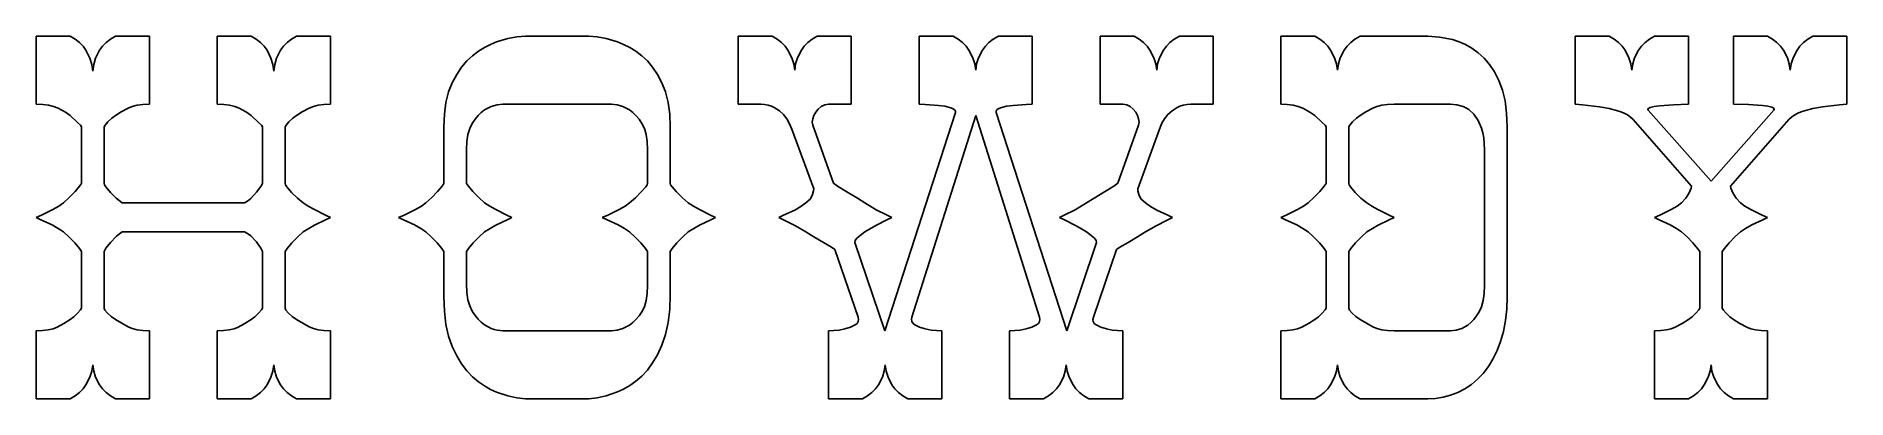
# Model space of a CAD drawing. Extents: x -218 to 428, y 84 to 213.
import ezdxf

# ---------------------------------------------------------------- set-up
doc = ezdxf.new("R2010")
doc.units = 0

msp = doc.modelspace()

# ---------------------------------------------------------------- linework, layer by layer
at = {"layer": 'Layer 1'}
for p, q in [((-205.431144, 212.997801), (-217.526628, 212.997801)), ((-217.526628, 212.997801), (-217.526628, 188.811832)), ((-203.628117, 211.960235), (-205.431144, 212.997801)), ((-189.310282, 212.997801), (-191.113377, 211.960235)), ((-177.214798, 212.997801), (-189.310282, 212.997801)), ((-177.214798, 188.811832), (-177.214798, 212.997801)), ((-140.933183, 212.997801), (-153.028667, 212.997801)), ((-153.028667, 212.997801), (-153.028667, 188.811832)), ((-139.130155, 211.960235), (-140.933183, 212.997801)), ((-124.807483, 212.997801), (-126.612717, 211.960235)), ((-112.716836, 212.997801), (-124.807483, 212.997801)), ((-112.716836, 188.811832), (-112.716836, 212.997801)), ((-43.253747, 212.997801), (-46.238274, 212.756736)), ((-20.676703, 212.997801), (-43.253747, 212.997801)), ((-17.697175, 212.756736), (-20.676703, 212.997801)), ((44.62814, 212.997801), (32.532656, 212.997801)), ((32.532656, 212.997801), (32.532656, 188.811832)), ((46.431235, 211.965312), (44.62814, 212.997801)), ((60.749002, 212.997801), (58.945977, 211.965312)), ((72.844486, 212.997801), (60.749002, 212.997801)), ((72.844486, 188.811832), (72.844486, 212.997801)), ((109.126101, 212.997801), (97.030617, 212.997801)), ((97.030617, 212.997801), (97.030617, 188.811832)), ((110.929128, 211.965312), (109.126101, 212.997801)), ((125.251801, 212.997801), (123.446569, 211.965312)), ((137.342448, 212.997801), (125.251801, 212.997801)), ((137.342448, 188.811832), (137.342448, 212.997801)), ((173.624063, 212.997801), (161.528578, 212.997801)), ((161.528578, 212.997801), (161.528578, 188.811832)), ((175.427067, 211.965312), (173.624063, 212.997801)), ((189.749762, 212.997801), (187.944528, 211.965312)), ((201.840409, 212.997801), (189.749762, 212.997801)), ((201.840409, 188.811832), (201.840409, 212.997801)), ((237.998992, 212.997801), (225.903508, 212.997801)), ((225.903508, 212.997801), (225.903508, 188.811832)), ((239.80202, 211.965312), (237.998992, 212.997801)), ((254.119855, 212.997801), (252.316759, 211.965312)), ((278.310823, 212.997801), (254.119855, 212.997801)), ((282.420957, 212.695745), (278.310823, 212.997801)), ((278.310823, 212.997801), (278.310823, 212.997801)), ((278.310823, 212.997801), (278.310823, 212.997801)), ((342.8728, 212.997801), (330.777315, 212.997801)), ((330.777315, 212.997801), (330.777315, 188.811832)), ((344.675824, 211.965312), (342.8728, 212.997801)), ((358.993501, 212.997801), (357.190476, 211.965312)), ((371.089146, 212.997801), (358.993501, 212.997801)), ((371.089146, 188.811832), (371.089146, 212.997801)), ((399.305331, 212.997801), (387.214846, 212.997801)), ((387.214846, 212.997801), (387.214846, 188.811832)), ((401.110543, 211.965312), (399.305331, 212.997801)), ((415.431192, 212.997801), (413.628074, 211.965312)), ((427.526676, 212.997801), (415.431192, 212.997801)), ((427.526676, 188.811832), (427.526676, 212.997801)), ((-202.086794, 210.781537), (-203.628117, 211.960235)), ((-200.807176, 209.461708), (-202.086794, 210.781537)), ((-199.789262, 208.000747), (-200.807176, 209.461708)), ((-198.378287, 205.199397), (-199.789262, 208.000747)), ((-194.952164, 208.000747), (-196.363199, 205.199397)), ((-193.934273, 209.461708), (-194.952164, 208.000747)), ((-192.654692, 210.781537), (-193.934273, 209.461708)), ((-191.113377, 211.960235), (-192.654692, 210.781537)), ((-137.588833, 210.781537), (-139.130155, 211.960235)), ((-136.309214, 209.461708), (-137.588833, 210.781537)), ((-135.2913, 208.000747), (-136.309214, 209.461708)), ((-133.880386, 205.199397), (-135.2913, 208.000747)), ((-130.454203, 208.000747), (-131.865298, 205.199397)), ((-129.436077, 209.461708), (-130.454203, 208.000747)), ((-128.155582, 210.781537), (-129.436077, 209.461708)), ((-126.612717, 211.960235), (-128.155582, 210.781537)), ((-60.009042, 207.644619), (-62.120329, 206.066746)), ((-57.867552, 208.990342), (-60.009042, 207.644619)), ((-55.695888, 210.103898), (-57.867552, 208.990342)), ((-53.494081, 210.985273), (-55.695888, 210.103898)), ((-49.463281, 212.193177), (-53.494081, 210.985273)), ((-46.238274, 212.756736), (-49.463281, 212.193177)), ((-14.472168, 212.193177), (-17.697175, 212.756736)), ((-10.441368, 210.985273), (-14.472168, 212.193177)), ((-8.239582, 210.103898), (-10.441368, 210.985273)), ((-6.067938, 208.990342), (-8.239582, 210.103898)), ((-3.926407, 207.644619), (-6.067938, 208.990342)), ((-1.814959, 206.066746), (-3.926407, 207.644619)), ((47.97255, 210.801834), (46.431235, 211.965312)), ((49.252131, 209.507353), (47.97255, 210.801834)), ((50.270022, 208.081854), (49.252131, 209.507353)), ((51.681057, 205.361209), (50.270022, 208.081854)), ((55.107281, 208.081854), (53.696165, 205.361209)), ((56.125101, 209.507353), (55.107281, 208.081854)), ((57.404672, 210.801834), (56.125101, 209.507353)), ((58.945977, 211.965312), (57.404672, 210.801834)), ((112.470451, 210.801834), (110.929128, 211.965312)), ((113.75007, 209.507353), (112.470451, 210.801834)), ((114.767984, 208.081854), (113.75007, 209.507353)), ((116.178958, 205.361209), (114.767984, 208.081854)), ((119.605242, 208.081854), (118.194066, 205.361209)), ((120.623275, 209.507353), (119.605242, 208.081854)), ((121.903722, 210.801834), (120.623275, 209.507353)), ((123.446569, 211.965312), (121.903722, 210.801834)), ((176.968352, 210.801834), (175.427067, 211.965312)), ((178.247963, 209.507353), (176.968352, 210.801834)), ((179.265945, 208.081854), (178.247963, 209.507353)), ((180.676859, 205.361209), (179.265945, 208.081854)), ((184.103042, 208.081854), (182.691947, 205.361209)), ((185.121168, 209.507353), (184.103042, 208.081854)), ((186.401663, 210.801834), (185.121168, 209.507353)), ((187.944528, 211.965312), (186.401663, 210.801834)), ((241.343342, 210.801834), (239.80202, 211.965312)), ((242.622961, 209.507353), (241.343342, 210.801834)), ((243.640875, 208.081854), (242.622961, 209.507353)), ((245.051849, 205.361209), (243.640875, 208.081854)), ((248.477972, 208.081854), (247.066937, 205.361209)), ((249.495863, 209.507353), (248.477972, 208.081854)), ((250.775444, 210.801834), (249.495863, 209.507353)), ((252.316759, 211.965312), (250.775444, 210.801834)), ((287.015921, 211.789736), (282.420957, 212.695745)), ((289.404369, 211.044504), (287.015921, 211.789736)), ((291.732546, 210.016963), (289.404369, 211.044504)), ((294.000467, 208.707128), (291.732546, 210.016963)), ((296.208147, 207.115015), (294.000467, 208.707128)), ((298.299787, 205.200092), (296.208147, 207.115015)), ((346.217129, 210.801834), (344.675824, 211.965312)), ((347.4967, 209.507353), (346.217129, 210.801834)), ((348.514521, 208.081854), (347.4967, 209.507353)), ((349.925637, 205.361209), (348.514521, 208.081854)), ((353.351779, 208.081854), (351.940684, 205.361209)), ((354.3696, 209.507353), (353.351779, 208.081854)), ((355.649171, 210.801834), (354.3696, 209.507353)), ((357.190476, 211.965312), (355.649171, 210.801834)), ((402.65337, 210.801834), (401.110543, 211.965312)), ((403.933857, 209.507353), (402.65337, 210.801834)), ((404.952051, 208.081854), (403.933857, 209.507353)), ((406.363106, 205.361209), (404.952051, 208.081854)), ((409.78931, 208.081854), (408.378214, 205.361209)), ((410.807133, 209.507353), (409.78931, 208.081854)), ((412.086721, 210.801834), (410.807133, 209.507353)), ((413.628074, 211.965312), (412.086721, 210.801834)), ((-197.693046, 202.922424), (-198.378287, 205.199397)), ((-197.370713, 200.582564), (-197.693046, 202.922424)), ((-197.04838, 202.922424), (-197.370713, 200.582564)), ((-196.363199, 205.199397), (-197.04838, 202.922424)), ((-133.195085, 202.922424), (-133.880386, 205.199397)), ((-132.872752, 200.582564), (-133.195085, 202.922424)), ((-132.550418, 202.922424), (-132.872752, 200.582564)), ((-131.865298, 205.199397), (-132.550418, 202.922424)), ((-66.01032, 201.973785), (-67.728342, 199.398658)), ((-64.140977, 204.196476), (-66.01032, 201.973785)), ((-62.120329, 206.066746), (-64.140977, 204.196476)), ((0.205747, 204.196476), (-1.814959, 206.066746)), ((2.075495, 201.973785), (0.205747, 204.196476)), ((3.794256, 199.398658), (2.075495, 201.973785)), ((52.366237, 203.163488), (51.681057, 205.361209)), ((52.688571, 200.907316), (52.366237, 203.163488)), ((53.010904, 203.163488), (52.688571, 200.907316)), ((53.696165, 205.361209), (53.010904, 203.163488)), ((116.864199, 203.163488), (116.178958, 205.361209)), ((117.186532, 200.907316), (116.864199, 203.163488)), ((117.508866, 203.163488), (117.186532, 200.907316)), ((118.194066, 205.361209), (117.508866, 203.163488)), ((181.36216, 203.163488), (180.676859, 205.361209)), ((181.684494, 200.907316), (181.36216, 203.163488)), ((182.006827, 203.163488), (181.684494, 200.907316)), ((182.691947, 205.361209), (182.006827, 203.163488)), ((245.73709, 203.163488), (245.051849, 205.361209)), ((246.059423, 200.907316), (245.73709, 203.163488)), ((246.381757, 203.163488), (246.059423, 200.907316)), ((247.066937, 205.361209), (246.381757, 203.163488)), ((300.219819, 202.922303), (298.299787, 205.200092)), ((301.968244, 200.281646), (300.219819, 202.922303)), ((303.545061, 197.278122), (301.968244, 200.281646)), ((350.610897, 203.163488), (349.925637, 205.361209)), ((350.933231, 200.907316), (350.610897, 203.163488)), ((351.255564, 203.163488), (350.933231, 200.907316)), ((351.940684, 205.361209), (351.255564, 203.163488)), ((407.048428, 203.163488), (406.363106, 205.361209)), ((407.370761, 200.907316), (407.048428, 203.163488)), ((407.693094, 203.163488), (407.370761, 200.907316)), ((408.378214, 205.361209), (407.693094, 203.163488)), ((-69.295029, 196.471079), (-70.599678, 193.160652)), ((-67.728342, 199.398658), (-69.295029, 196.471079)), ((5.361998, 196.471079), (3.794256, 199.398658)), ((6.667706, 193.160652), (5.361998, 196.471079)), ((304.849711, 193.856378), (303.545061, 197.278122)), ((305.781622, 189.961323), (304.849711, 193.856378)), ((-217.526628, 188.811832), (-215.223986, 188.721009)), ((-215.223986, 188.721009), (-213.153238, 188.448783)), ((-213.153238, 188.448783), (-211.314384, 187.995154)), ((-211.314384, 187.995154), (-209.707423, 187.360122)), ((-209.707423, 187.360122), (-207.147944, 185.98954)), ((-187.292755, 186.091045), (-184.792938, 187.441229)), ((-184.792938, 187.441229), (-183.291466, 188.0408)), ((-183.291466, 188.0408), (-181.527942, 188.46908)), ((-181.527942, 188.46908), (-179.502381, 188.726086)), ((-179.502381, 188.726086), (-177.214798, 188.811832)), ((-153.028667, 188.811832), (-150.725871, 188.721009)), ((-150.725871, 188.721009), (-148.654652, 188.448783)), ((-148.654652, 188.448783), (-146.814994, 187.995154)), ((-146.814994, 187.995154), (-145.206882, 187.360122)), ((-145.206882, 187.360122), (-142.646335, 185.98954)), ((-122.793645, 186.091045), (-120.294977, 187.441229)), ((-120.294977, 187.441229), (-118.793595, 188.0408)), ((-118.793595, 188.0408), (-117.030101, 188.46908)), ((-117.030101, 188.46908), (-115.00451, 188.726086)), ((-115.00451, 188.726086), (-112.716836, 188.811832)), ((-71.531589, 189.437229), (-72.090747, 185.300812)), ((-70.599678, 193.160652), (-71.531589, 189.437229)), ((-57.767941, 186.796724), (-55.449568, 188.006502)), ((-55.449568, 188.006502), (-53.331705, 188.570606)), ((-53.331705, 188.570606), (-51.314178, 188.811832)), ((-51.314178, 188.811832), (-12.616433, 188.811832)), ((-12.616433, 188.811832), (-10.601326, 188.570606)), ((-10.601326, 188.570606), (-8.485338, 188.006502)), ((-8.485338, 188.006502), (-6.167508, 186.796724)), ((7.600373, 189.437229), (6.667706, 193.160652)), ((8.159984, 185.300812), (7.600373, 189.437229)), ((32.532656, 188.811832), (40.593087, 188.811832)), ((40.593087, 188.811832), (41.984334, 188.741147)), ((41.984334, 188.741147), (43.254675, 188.529346)), ((43.254675, 188.529346), (44.404142, 188.176444)), ((44.404142, 188.176444), (45.432764, 187.682455)), ((45.432764, 187.682455), (47.227688, 186.47308)), ((60.185604, 185.9921), (61.032555, 187.101058)), ((61.032555, 187.101058), (62.121862, 188.007207)), ((62.121862, 188.007207), (63.392672, 188.610575)), ((63.392672, 188.610575), (64.784055, 188.811832)), ((64.784055, 188.811832), (72.844486, 188.811832)), ((97.030617, 188.811832), (99.208101, 188.730563)), ((99.208101, 188.730563), (103.885402, 188.40823)), ((103.885402, 188.40823), (106.243664, 188.066224)), ((106.243664, 188.066224), (108.319058, 187.522498)), ((108.319058, 187.522498), (109.145174, 187.179822)), ((109.145174, 187.179822), (109.68954, 186.796603)), ((124.685299, 186.796603), (125.229534, 187.179822)), ((125.229534, 187.179822), (126.056425, 187.522498)), ((126.056425, 187.522498), (128.132968, 188.066224)), ((128.132968, 188.066224), (130.490081, 188.40823)), ((130.490081, 188.40823), (135.164964, 188.730563)), ((135.164964, 188.730563), (137.342448, 188.811832)), ((161.528578, 188.811832), (169.593847, 188.811832)), ((169.593847, 188.811832), (170.984565, 188.610575)), ((170.984565, 188.610575), (172.253622, 188.007207)), ((172.253622, 188.007207), (173.341074, 187.101058)), ((173.341074, 187.101058), (174.187622, 185.9921)), ((187.149629, 186.47308), (188.942719, 187.682455)), ((188.942719, 187.682455), (189.970215, 188.176444)), ((189.970215, 188.176444), (191.118933, 188.529346)), ((191.118933, 188.529346), (192.388859, 188.741147)), ((192.388859, 188.741147), (193.779978, 188.811832)), ((193.779978, 188.811832), (201.840409, 188.811832)), ((225.903508, 188.811832), (228.20615, 188.721009)), ((228.20615, 188.721009), (230.276898, 188.448783)), ((230.276898, 188.448783), (232.115753, 187.995154)), ((232.115753, 187.995154), (233.722713, 187.360122)), ((233.722713, 187.360122), (236.282192, 185.98954)), ((256.137381, 186.091045), (258.637198, 187.441229)), ((258.637198, 187.441229), (260.13867, 188.0408)), ((260.13867, 188.0408), (261.902195, 188.46908)), ((261.902195, 188.46908), (263.927756, 188.726086)), ((263.927756, 188.726086), (266.215339, 188.811832)), ((266.215339, 188.811832), (286.371254, 188.811832)), ((266.215339, 188.811832), (266.215339, 188.811832)), ((266.215339, 188.811832), (266.215339, 188.811832)), ((286.371254, 188.811832), (288.608944, 188.610575)), ((288.608944, 188.610575), (290.80491, 188.007207)), ((290.80491, 188.007207), (291.862398, 187.534138)), ((291.862398, 187.534138), (292.859947, 186.919635)), ((306.34078, 185.592987), (305.781622, 189.961323)), ((330.777315, 188.811832), (333.35824, 188.651874)), ((333.35824, 188.651874), (339.405982, 187.925939)), ((339.405982, 187.925939), (342.872719, 187.239428)), ((342.872719, 187.239428), (346.339456, 186.312014)), ((356.602276, 186.953638), (356.677001, 187.181057)), ((356.677001, 187.181057), (357.463102, 187.603605)), ((357.463102, 187.603605), (358.915417, 187.965303)), ((358.915417, 187.965303), (360.851231, 188.248272)), ((360.851231, 188.248272), (365.769597, 188.651874)), ((365.769597, 188.651874), (371.089146, 188.811832)), ((387.214846, 188.811832), (392.534234, 188.730563)), ((392.534234, 188.730563), (397.452761, 188.40823)), ((397.452761, 188.40823), (399.387829, 188.12647)), ((399.387829, 188.12647), (400.838309, 187.763563)), ((400.838309, 187.763563), (401.623685, 187.299735)), ((401.623685, 187.299735), (401.699499, 187.022667)), ((411.964375, 186.312014), (415.431051, 187.239428)), ((415.431051, 187.239428), (418.897848, 187.925939)), ((418.897848, 187.925939), (424.94559, 188.651874)), ((424.94559, 188.651874), (427.526676, 188.811832)), ((-207.147944, 185.98954), (-205.433563, 184.781616)), ((-205.433563, 184.781616), (-202.77137, 182.362906)), ((-202.77137, 182.362906), (-201.743539, 181.314133)), ((-201.743539, 181.314133), (-201.400929, 180.7514)), ((-201.400929, 180.7514), (-201.400929, 160.595485)), ((-193.340497, 180.7514), (-192.997887, 181.354143)), ((-193.340497, 160.595485), (-193.340497, 180.7514)), ((-192.997887, 181.354143), (-191.970056, 182.522864)), ((-191.970056, 182.522864), (-190.619912, 183.813265)), ((-190.619912, 183.813265), (-189.310282, 184.781616)), ((-189.310282, 184.781616), (-187.292755, 186.091045)), ((-142.646335, 185.98954), (-140.933183, 184.781616)), ((-140.933183, 184.781616), (-138.273408, 182.362906)), ((-138.273408, 182.362906), (-137.245638, 181.314133)), ((-137.245638, 181.314133), (-136.902967, 180.7514)), ((-136.902967, 180.7514), (-136.902967, 160.595485)), ((-128.842536, 180.7514), (-128.500047, 181.354143)), ((-128.842536, 160.595485), (-128.842536, 180.7514)), ((-128.500047, 181.354143), (-127.472095, 182.522864)), ((-127.472095, 182.522864), (-126.120802, 183.813265)), ((-126.120802, 183.813265), (-124.807483, 184.781616)), ((-124.807483, 184.781616), (-122.793645, 186.091045)), ((-72.090747, 185.300812), (-72.277137, 180.7514)), ((-72.277137, 180.7514), (-72.277137, 160.595485)), ((-63.083185, 180.140691), (-62.201598, 181.959465)), ((-62.201598, 181.959465), (-61.168844, 183.500854)), ((-61.168844, 183.500854), (-60.08563, 184.820839)), ((-60.08563, 184.820839), (-58.951985, 185.919453)), ((-58.951985, 185.919453), (-57.767941, 186.796724)), ((-6.167508, 186.796724), (-4.983487, 185.919453)), ((-4.983487, 185.919453), (-3.84988, 184.820839)), ((-3.84988, 184.820839), (-2.766674, 183.500854)), ((-2.766674, 183.500854), (-1.733852, 181.959465)), ((-1.733852, 181.959465), (-0.852287, 180.140691)), ((8.346525, 180.7514), (8.159984, 185.300812)), ((8.346525, 160.595485), (8.346525, 180.7514)), ((47.227688, 186.47308), (48.739624, 185.103949)), ((48.739624, 185.103949), (49.928641, 183.633696)), ((49.928641, 183.633696), (50.754732, 182.121841)), ((50.754732, 182.121841), (51.719152, 179.944358)), ((58.976894, 182.421963), (59.137496, 183.570971)), ((59.139915, 181.396067), (58.976894, 182.421963)), ((59.137496, 183.570971), (59.560629, 184.781475)), ((66.555679, 160.757861), (59.139915, 181.396067)), ((59.560629, 184.781475), (60.185604, 185.9921)), ((109.933144, 185.908412), (84.777594, 108.18817)), ((94.452111, 113.025268), (117.186532, 184.781616)), ((109.68954, 186.796603), (109.952186, 186.37281)), ((109.952186, 186.37281), (109.933144, 185.908412)), ((117.186532, 184.781616), (139.920953, 113.025268)), ((124.42375, 186.37281), (124.685299, 186.796603)), ((124.444919, 185.908412), (124.42375, 186.37281)), ((149.600308, 108.18817), (124.444919, 185.908412)), ((175.238148, 181.396067), (167.817546, 160.757861)), ((174.187622, 185.9921), (174.812415, 184.781475)), ((174.812415, 184.781475), (175.23573, 183.570971)), ((175.23573, 183.570971), (175.39736, 182.421963)), ((175.39736, 182.421963), (175.238148, 181.396067)), ((182.653913, 179.944358), (183.542063, 182.121841)), ((183.542063, 182.121841), (184.428984, 183.633696)), ((184.428984, 183.633696), (185.638439, 185.103949)), ((185.638439, 185.103949), (187.149629, 186.47308)), ((236.282192, 185.98954), (237.996574, 184.781616)), ((237.996574, 184.781616), (240.658767, 182.362906)), ((240.658767, 182.362906), (241.686598, 181.314133)), ((241.686598, 181.314133), (242.029208, 180.7514)), ((242.029208, 180.7514), (242.029208, 160.595485)), ((250.089639, 180.7514), (250.432249, 181.354143)), ((250.089639, 160.595485), (250.089639, 180.7514)), ((250.432249, 181.354143), (251.46008, 182.522864)), ((251.46008, 182.522864), (252.810224, 183.813265)), ((252.810224, 183.813265), (254.119855, 184.781616)), ((254.119855, 184.781616), (256.137381, 186.091045)), ((292.859947, 186.919635), (294.675169, 185.266325)), ((294.675169, 185.266325), (296.208651, 183.048107)), ((296.208651, 183.048107), (297.418631, 180.266691)), ((306.527169, 180.7514), (306.34078, 185.592987)), ((306.527169, 120.283655), (306.527169, 180.7514)), ((346.339456, 186.312014), (347.956726, 185.732524)), ((347.956726, 185.732524), (349.3418, 185.042333)), ((349.3418, 185.042333), (350.494678, 184.241455)), ((350.494678, 184.241455), (351.41536, 183.329906)), ((351.41536, 183.329906), (372.215942, 159.626066)), ((356.739747, 186.715455), (356.602276, 186.953638)), ((379.149416, 161.402528), (356.739747, 186.715455)), ((401.564084, 186.715455), (379.149416, 161.402528)), ((386.083051, 159.626066), (406.883472, 183.329906)), ((401.699499, 187.022667), (401.564084, 186.715455)), ((406.883472, 183.329906), (407.806272, 184.241455)), ((407.806272, 184.241455), (408.96068, 185.042333)), ((408.96068, 185.042333), (410.346709, 185.732524)), ((410.346709, 185.732524), (411.964375, 186.312014)), ((-64.216705, 172.685971), (-64.090754, 175.503914)), ((-64.090754, 175.503914), (-63.712908, 177.988831)), ((-63.712908, 177.988831), (-63.083185, 180.140691)), ((-0.852287, 180.140691), (-0.222601, 177.988831)), ((-0.222601, 177.988831), (0.155236, 175.503914)), ((0.155236, 175.503914), (0.281256, 172.685971)), ((51.719152, 179.944358), (59.459668, 158.661485)), ((174.913396, 158.661485), (182.653913, 179.944358)), ((297.418631, 180.266691), (297.877155, 178.644092)), ((297.877155, 178.644092), (298.204691, 176.839802)), ((298.204691, 176.839802), (298.466738, 172.685971)), ((-64.216705, 160.595485), (-64.216705, 172.685971)), ((0.281256, 172.685971), (0.281256, 160.595485)), ((298.466738, 172.685971), (298.466738, 124.31387)), ((-205.755896, 155.595851), (-207.852111, 153.66185)), ((-203.65952, 157.770916), (-205.755896, 155.595851)), ((-202.045595, 159.626066), (-203.65952, 157.770916)), ((-201.400929, 160.595485), (-202.045595, 159.626066)), ((-193.179371, 160.130387), (-193.340497, 160.595485)), ((-192.695831, 159.38484), (-193.179371, 160.130387)), ((-191.081906, 157.451001), (-192.695831, 159.38484)), ((-188.98553, 155.354786), (-191.081906, 157.451001)), ((-186.889315, 153.66185), (-188.98553, 155.354786)), ((-141.095559, 155.273517), (-142.223726, 154.305872)), ((-138.999182, 157.53227), (-141.095559, 155.273517)), ((-137.466365, 159.547378), (-138.999182, 157.53227)), ((-136.902967, 160.595485), (-137.466365, 159.547378)), ((-128.680865, 160.130387), (-128.842536, 160.595485)), ((-128.19545, 159.38484), (-128.680865, 160.130387)), ((-126.581365, 157.451001), (-128.19545, 159.38484)), ((-124.48515, 155.354786), (-126.581365, 157.451001)), ((-122.391353, 153.66185), (-124.48515, 155.354786)), ((-76.632104, 155.595851), (-78.728319, 153.66185)), ((-74.535728, 157.770916), (-76.632104, 155.595851)), ((-72.921642, 159.626066), (-74.535728, 157.770916)), ((-72.277137, 160.595485), (-72.921642, 159.626066)), ((-63.572039, 159.626066), (-64.216705, 160.595485)), ((-61.957953, 157.770916), (-63.572039, 159.626066)), ((-59.861738, 155.595851), (-61.957953, 157.770916)), ((-57.765361, 153.66185), (-59.861738, 155.595851)), ((-4.071293, 155.517162), (-6.165089, 153.66185)), ((-1.974916, 157.613377), (-4.071293, 155.517162)), ((-0.363411, 159.466109), (-1.974916, 157.613377)), ((0.120009, 160.150705), (-0.363411, 159.466109)), ((0.281256, 160.595485), (0.120009, 160.150705)), ((8.507651, 160.150705), (8.346525, 160.595485)), ((8.991191, 159.466109), (8.507651, 160.150705)), ((10.602858, 157.613377), (8.991191, 159.466109)), ((12.699074, 155.517162), (10.602858, 157.613377)), ((14.797869, 153.66185), (12.699074, 155.517162)), ((58.192023, 155.051984), (56.718786, 153.66185)), ((58.701161, 155.822748), (58.192023, 155.051984)), ((59.058646, 156.643958), (58.701161, 155.822748)), ((59.440681, 157.994667), (59.058646, 156.643958)), ((59.459668, 158.661485), (59.440681, 157.994667)), ((68.007228, 159.707174), (66.555679, 160.757861)), ((71.314088, 157.692066), (68.007228, 159.707174)), ((75.02197, 155.435893), (71.314088, 157.692066)), ((77.681745, 153.66185), (75.02197, 155.435893)), ((159.353513, 155.435893), (156.69132, 153.66185)), ((163.063975, 157.692066), (159.353513, 155.435893)), ((166.368256, 159.707174), (163.063975, 157.692066)), ((167.817546, 160.757861), (166.368256, 159.707174)), ((174.932988, 157.994667), (174.913396, 158.661485)), ((175.316837, 156.643958), (174.932988, 157.994667)), ((175.675078, 155.822748), (175.316837, 156.643958)), ((176.184065, 155.051984), (175.675078, 155.822748)), ((177.654278, 153.66185), (176.184065, 155.051984)), ((237.67424, 155.595851), (235.578025, 153.66185)), ((239.770617, 157.770916), (237.67424, 155.595851)), ((241.384541, 159.626066), (239.770617, 157.770916)), ((242.029208, 160.595485), (241.384541, 159.626066)), ((250.250765, 160.130387), (250.089639, 160.595485)), ((250.734306, 159.38484), (250.250765, 160.130387)), ((252.34823, 157.451001), (250.734306, 159.38484)), ((254.444607, 155.354786), (252.34823, 157.451001)), ((256.540822, 153.66185), (254.444607, 155.354786)), ((370.242013, 155.373108), (368.668017, 153.66185)), ((371.411479, 157.288625), (370.242013, 155.373108)), ((372.095974, 158.881708), (371.411479, 157.288625)), ((372.215942, 159.626066), (372.095974, 158.881708)), ((386.206607, 158.881708), (386.083051, 159.626066)), ((386.892512, 157.288625), (386.206607, 158.881708)), ((388.060507, 155.373108), (386.892512, 157.288625)), ((389.630976, 153.66185), (388.060507, 155.373108)), ((-215.590209, 149.388151), (-217.526628, 148.500001)), ((-217.526628, 148.500001), (-215.833854, 147.692958)), ((-211.559994, 151.32199), (-215.590209, 149.388151)), ((-209.423789, 152.511028), (-211.559994, 151.32199)), ((-207.852111, 153.66185), (-209.423789, 152.511028)), ((-182.052056, 153.66185), (-186.889315, 153.66185)), ((-147.546903, 153.66185), (-182.052056, 153.66185)), ((-143.354311, 153.66185), (-147.546903, 153.66185)), ((-142.223726, 154.305872), (-143.354311, 153.66185)), ((-120.596509, 152.511028), (-122.391353, 153.66185)), ((-118.439826, 151.32199), (-120.596509, 152.511028)), ((-114.490879, 149.388151), (-118.439826, 151.32199)), ((-112.716836, 148.500001), (-114.490879, 149.388151)), ((-114.409611, 147.692958), (-112.716836, 148.500001)), ((-86.466417, 149.388151), (-88.402836, 148.500001)), ((-88.402836, 148.500001), (-86.710062, 147.692958)), ((-82.436202, 151.32199), (-86.466417, 149.388151)), ((-80.299997, 152.511028), (-82.436202, 151.32199)), ((-78.728319, 153.66185), (-80.299997, 152.511028)), ((-55.970537, 152.511028), (-57.765361, 153.66185)), ((-53.813996, 151.32199), (-55.970537, 152.511028)), ((-49.864887, 149.388151), (-53.813996, 151.32199)), ((-48.091006, 148.500001), (-49.864887, 149.388151)), ((-49.78378, 147.692958), (-48.091006, 148.500001)), ((-13.908025, 149.388151), (-15.839606, 148.500001)), ((-15.839606, 148.500001), (-14.149251, 147.692958)), ((-9.87539, 151.32199), (-13.908025, 149.388151)), ((-7.737372, 152.511028), (-9.87539, 151.32199)), ((-6.165089, 153.66185), (-7.737372, 152.511028)), ((16.588944, 152.511028), (14.797869, 153.66185)), ((18.744397, 151.32199), (16.588944, 152.511028)), ((22.695924, 149.388151), (18.744397, 151.32199)), ((24.472224, 148.500001), (22.695924, 149.388151)), ((22.777031, 147.692958), (24.472224, 148.500001)), ((48.737205, 149.306883), (47.044431, 148.500001)), ((47.044431, 148.500001), (48.980689, 147.533001)), ((52.688571, 151.162194), (48.737205, 149.306883)), ((54.906669, 152.39231), (52.688571, 151.162194)), ((56.718786, 153.66185), (54.906669, 152.39231)), ((81.714379, 151.240883), (77.681745, 153.66185)), ((85.663487, 149.306883), (81.714379, 151.240883)), ((85.582218, 147.614108), (87.356261, 148.500001)), ((87.356261, 148.500001), (85.663487, 149.306883)), ((148.712158, 149.306883), (147.016964, 148.500001)), ((147.016964, 148.500001), (148.790846, 147.614108)), ((152.663684, 151.240883), (148.712158, 149.306883)), ((156.69132, 153.66185), (152.663684, 151.240883)), ((179.469359, 152.39231), (177.654278, 153.66185)), ((181.686912, 151.162194), (179.469359, 152.39231)), ((185.638439, 149.306883), (181.686912, 151.162194)), ((185.394795, 147.533001), (187.328795, 148.500001)), ((187.328795, 148.500001), (185.638439, 149.306883)), ((227.839927, 149.388151), (225.903508, 148.500001)), ((225.903508, 148.500001), (227.596283, 147.692958)), ((231.870143, 151.32199), (227.839927, 149.388151)), ((234.006347, 152.511028), (231.870143, 151.32199)), ((235.578025, 153.66185), (234.006347, 152.511028)), ((258.335726, 152.511028), (256.540822, 153.66185)), ((260.492349, 151.32199), (258.335726, 152.511028)), ((264.441296, 149.388151), (260.492349, 151.32199)), ((266.215339, 148.500001), (264.441296, 149.388151)), ((264.522564, 147.692958), (266.215339, 148.500001)), ((360.92992, 149.388151), (358.993501, 148.500001)), ((358.993501, 148.500001), (360.688855, 147.692958)), ((364.960135, 151.32199), (360.92992, 149.388151)), ((367.09634, 152.511028), (364.960135, 151.32199)), ((368.668017, 153.66185), (367.09634, 152.511028)), ((391.203137, 152.511028), (389.630976, 153.66185)), ((393.341276, 151.32199), (391.203137, 152.511028)), ((397.373911, 149.388151), (393.341276, 151.32199)), ((399.305331, 148.500001), (397.373911, 149.388151)), ((397.615137, 147.692958), (399.305331, 148.500001)), ((-215.833854, 147.692958), (-211.884907, 145.840226)), ((-211.884907, 145.840226), (-209.667393, 144.611784)), ((-209.667393, 144.611784), (-207.852111, 143.342828)), ((-207.852111, 143.342828), (-205.915854, 141.650053)), ((-188.98553, 141.728742), (-187.898058, 142.695722)), ((-187.898058, 142.695722), (-186.889315, 143.342828)), ((-186.889315, 143.342828), (-182.052056, 143.342828)), ((-182.052056, 143.342828), (-148.191408, 143.342828)), ((-148.191408, 143.342828), (-143.354311, 143.342828)), ((-143.354311, 143.342828), (-142.223726, 142.837197)), ((-142.223726, 142.837197), (-141.095559, 141.969968)), ((-141.095559, 141.969968), (-138.999182, 139.792484)), ((-124.325192, 141.650053), (-122.391353, 143.342828)), ((-122.391353, 143.342828), (-118.358719, 145.758958)), ((-118.358719, 145.758958), (-114.409611, 147.692958)), ((-86.710062, 147.692958), (-82.760954, 145.840226)), ((-82.760954, 145.840226), (-80.543521, 144.611784)), ((-80.543521, 144.611784), (-78.728319, 143.342828)), ((-78.728319, 143.342828), (-76.792062, 141.650053)), ((-59.70178, 141.650053), (-57.765361, 143.342828)), ((-57.765361, 143.342828), (-53.732727, 145.758958)), ((-53.732727, 145.758958), (-49.78378, 147.692958)), ((-14.149251, 147.692958), (-10.197724, 145.840226)), ((-10.197724, 145.840226), (-7.980351, 144.611784)), ((-7.980351, 144.611784), (-6.165089, 143.342828)), ((-6.165089, 143.342828), (-4.23125, 141.650053)), ((12.86145, 141.650053), (14.797869, 143.342828)), ((14.797869, 143.342828), (18.825666, 145.758958)), ((18.825666, 145.758958), (22.777031, 147.692958)), ((48.980689, 147.533001), (52.929797, 145.517893)), ((52.929797, 145.517893), (56.718786, 143.342828)), ((56.718786, 143.342828), (59.543356, 141.568946)), ((74.860844, 141.123541), (76.009575, 142.14215)), ((76.009575, 142.14215), (77.681745, 143.342828)), ((77.681745, 143.342828), (81.633271, 145.680269)), ((81.633271, 145.680269), (85.582218, 147.614108)), ((148.790846, 147.614108), (152.742373, 145.680269)), ((152.742373, 145.680269), (154.899459, 144.490627)), ((154.899459, 144.490627), (156.69132, 143.342828)), ((156.69132, 143.342828), (158.365281, 142.14215)), ((158.365281, 142.14215), (159.514579, 141.123541)), ((174.834707, 141.568946), (177.654278, 143.342828)), ((177.654278, 143.342828), (181.443429, 145.517893)), ((181.443429, 145.517893), (185.394795, 147.533001)), ((227.596283, 147.692958), (231.545229, 145.840226)), ((231.545229, 145.840226), (233.762743, 144.611784)), ((233.762743, 144.611784), (235.578025, 143.342828)), ((235.578025, 143.342828), (237.514283, 141.650053)), ((254.604564, 141.650053), (256.540822, 143.342828)), ((256.540822, 143.342828), (260.573617, 145.758958)), ((260.573617, 145.758958), (264.522564, 147.692958)), ((360.688855, 147.692958), (364.640221, 145.840226)), ((364.640221, 145.840226), (366.856505, 144.611784)), ((366.856505, 144.611784), (368.668017, 143.342828)), ((368.668017, 143.342828), (370.604437, 141.650053)), ((387.696975, 141.650053), (389.630976, 143.342828)), ((389.630976, 143.342828), (391.446117, 144.611784)), ((391.446117, 144.611784), (393.66361, 145.840226)), ((393.66361, 145.840226), (397.615137, 147.692958)), ((-205.915854, 141.650053), (-203.819477, 139.47257)), ((-203.819477, 139.47257), (-202.126703, 137.455043)), ((-202.126703, 137.455043), (-201.400929, 136.409354)), ((-201.400929, 136.409354), (-201.400929, 116.253439)), ((-193.340497, 136.409354), (-192.695831, 137.536151)), ((-193.340497, 116.253439), (-193.340497, 136.409354)), ((-192.695831, 137.536151), (-191.081906, 139.553838)), ((-191.081906, 139.553838), (-188.98553, 141.728742)), ((-138.999182, 139.792484), (-137.466365, 137.615)), ((-137.466365, 137.615), (-136.902967, 136.409354)), ((-136.902967, 136.409354), (-136.902967, 116.253439)), ((-128.842536, 136.409354), (-128.116762, 137.455043)), ((-128.842536, 116.253439), (-128.842536, 136.409354)), ((-128.116762, 137.455043), (-126.421569, 139.47257)), ((-126.421569, 139.47257), (-124.325192, 141.650053)), ((-76.792062, 141.650053), (-74.695685, 139.47257)), ((-74.695685, 139.47257), (-73.002911, 137.455043)), ((-73.002911, 137.455043), (-72.277137, 136.409354)), ((-72.277137, 136.409354), (-72.277137, 135.439935)), ((-64.216705, 136.409354), (-63.490931, 137.455043)), ((-64.216705, 124.796), (-64.216705, 136.409354)), ((-63.490931, 137.455043), (-61.797996, 139.47257)), ((-61.797996, 139.47257), (-59.70178, 141.650053)), ((-4.23125, 141.650053), (-2.137293, 139.47257)), ((-2.137293, 139.47257), (-0.444518, 137.455043)), ((-0.444518, 137.455043), (0.281256, 136.409354)), ((0.281256, 136.409354), (0.281256, 124.31387)), ((0.281256, 136.409354), (0.281256, 136.409354)), ((0.281256, 136.409354), (0.281256, 136.409354)), ((8.346525, 136.409354), (9.07246, 137.455043)), ((8.346525, 121.090697), (8.346525, 136.409354)), ((9.07246, 137.455043), (10.765234, 139.47257)), ((10.765234, 139.47257), (12.86145, 141.650053)), ((59.543356, 141.568946), (62.928905, 139.632527)), ((62.928905, 139.632527), (65.829744, 137.937334)), ((65.829744, 137.937334), (67.03797, 137.054021)), ((67.03797, 137.054021), (75.265615, 113.025268)), ((74.13382, 139.632527), (74.235582, 140.287)), ((84.777594, 108.18817), (74.13382, 139.632527)), ((74.235582, 140.287), (74.860844, 141.123541)), ((160.239245, 139.632527), (149.600308, 108.18817)), ((159.112449, 113.025268), (167.335256, 137.054021)), ((159.514579, 141.123541), (160.139229, 140.287)), ((160.139229, 140.287), (160.239245, 139.632527)), ((167.335256, 137.054021), (168.545739, 137.937334)), ((168.545739, 137.937334), (171.448997, 139.632527)), ((171.448997, 139.632527), (174.834707, 141.568946)), ((237.514283, 141.650053), (239.610659, 139.47257)), ((239.610659, 139.47257), (241.303434, 137.455043)), ((241.303434, 137.455043), (242.029208, 136.409354)), ((242.029208, 136.409354), (242.029208, 116.253439)), ((250.089639, 136.409354), (250.815413, 137.455043)), ((250.089639, 116.253439), (250.089639, 136.409354)), ((250.815413, 137.455043), (252.508188, 139.47257)), ((252.508188, 139.47257), (254.604564, 141.650053)), ((370.604437, 141.650053), (372.700652, 139.47257)), ((372.700652, 139.47257), (374.393426, 137.455043)), ((374.393426, 137.455043), (375.119362, 136.409354)), ((375.119362, 136.409354), (375.119362, 116.253439)), ((383.18463, 136.409354), (383.910404, 137.455043)), ((383.18463, 116.253439), (383.18463, 136.409354)), ((383.910404, 137.455043), (385.603179, 139.47257)), ((385.603179, 139.47257), (387.696975, 141.650053)), ((-72.277137, 135.439935), (-72.277137, 133.018807)), ((-72.277137, 133.018807), (-72.277137, 128.181548)), ((-72.277137, 128.181548), (-72.277137, 120.283655)), ((-64.090754, 121.838096), (-64.216705, 124.796)), ((0.281256, 124.31387), (0.155236, 121.431887)), ((298.466738, 124.31387), (298.350791, 121.431887)), ((-201.400929, 116.253439), (-201.743539, 115.646927)), ((-193.037897, 115.565719), (-193.340497, 116.253439)), ((-136.902967, 116.253439), (-137.245638, 115.646927)), ((-128.539996, 115.565719), (-128.842536, 116.253439)), ((-72.277137, 120.283655), (-72.090747, 115.122551)), ((-63.712908, 119.253264), (-64.090754, 121.838096)), ((-63.083185, 117.041487), (-63.712908, 119.253264)), ((-62.201598, 115.202751), (-63.083185, 117.041487)), ((-0.852287, 116.755795), (-1.733852, 114.961687)), ((-0.222601, 118.912528), (-0.852287, 116.755795)), ((0.155236, 121.431887), (-0.222601, 118.912528)), ((8.159984, 115.848504), (8.346525, 121.090697)), ((8.346525, 121.090697), (8.346525, 121.090697)), ((8.346525, 121.090697), (8.346525, 121.090697)), ((242.029208, 116.253439), (241.686598, 115.646927)), ((250.39224, 115.565719), (250.089639, 116.253439)), ((297.423216, 116.755795), (296.611588, 114.961687)), ((298.002951, 118.912528), (297.423216, 116.755795)), ((298.350791, 121.431887), (298.002951, 118.912528)), ((306.381079, 115.904784), (306.527169, 120.283655)), ((375.119362, 116.253439), (374.77661, 115.646927)), ((383.52724, 115.646927), (383.18463, 116.253439)), ((-207.648617, 110.807149), (-210.108445, 109.477343)), ((-205.431144, 112.218225), (-207.648617, 110.807149)), ((-204.121514, 113.186454), (-205.431144, 112.218225)), ((-202.77137, 114.476977), (-204.121514, 113.186454)), ((-201.743539, 115.646927), (-202.77137, 114.476977)), ((-192.130014, 114.476977), (-193.037897, 115.565719)), ((-190.819799, 113.267602), (-192.130014, 114.476977)), ((-189.310282, 112.218225), (-190.819799, 113.267602)), ((-184.792938, 109.639719), (-189.310282, 112.218225)), ((-143.150656, 110.807149), (-145.610484, 109.477343)), ((-140.933183, 112.218225), (-143.150656, 110.807149)), ((-139.623673, 113.186454), (-140.933183, 112.218225)), ((-138.273408, 114.476977), (-139.623673, 113.186454)), ((-137.245638, 115.646927), (-138.273408, 114.476977)), ((-127.632052, 114.476977), (-128.539996, 115.565719)), ((-126.320749, 113.267602), (-127.632052, 114.476977)), ((-124.807483, 112.218225), (-126.320749, 113.267602)), ((-120.294977, 109.639719), (-124.807483, 112.218225)), ((-72.090747, 115.122551), (-71.531589, 110.445552)), ((-71.531589, 110.445552), (-70.599678, 106.252658)), ((-61.168844, 113.656347), (-62.201598, 115.202751)), ((-60.08563, 112.321564), (-61.168844, 113.656347)), ((-58.951985, 111.198388), (-60.08563, 112.321564)), ((-57.767941, 110.286804), (-58.951985, 111.198388)), ((-55.449568, 109.017224), (-57.767941, 110.286804)), ((-6.167508, 110.205697), (-8.485338, 108.996926)), ((-4.983487, 111.076823), (-6.167508, 110.205697)), ((-3.84988, 112.159873), (-4.983487, 111.076823)), ((-2.766674, 113.454833), (-3.84988, 112.159873)), ((-1.733852, 114.961687), (-2.766674, 113.454833)), ((6.667706, 106.81746), (7.600373, 111.090763)), ((7.600373, 111.090763), (8.159984, 115.848504)), ((74.296196, 110.286804), (72.561558, 109.440397)), ((74.962036, 110.820583), (74.296196, 110.286804)), ((75.345553, 111.45492), (74.962036, 110.820583)), ((75.265615, 113.025268), (75.446746, 112.189815)), ((75.446746, 112.189815), (75.345553, 111.45492)), ((94.336744, 112.189815), (94.452111, 113.025268)), ((94.472952, 111.45492), (94.336744, 112.189815)), ((94.860767, 110.820583), (94.472952, 111.45492)), ((95.500219, 110.286804), (94.860767, 110.820583)), ((97.192348, 109.440397), (95.500219, 110.286804)), ((138.875265, 110.286804), (137.1812, 109.440397)), ((139.515404, 110.820583), (138.875265, 110.286804)), ((139.903075, 111.45492), (139.515404, 110.820583)), ((140.038263, 112.189815), (139.903075, 111.45492)), ((139.920953, 113.025268), (140.038263, 112.189815)), ((139.920953, 113.025268), (139.920953, 113.025268)), ((158.931076, 112.189815), (159.112449, 113.025268)), ((159.031785, 111.45492), (158.931076, 112.189815)), ((159.414576, 110.820583), (159.031785, 111.45492)), ((160.079449, 110.286804), (159.414576, 110.820583)), ((161.812092, 109.440397), (160.079449, 110.286804)), ((235.781519, 110.807149), (233.321691, 109.477343)), ((237.998992, 112.218225), (235.781519, 110.807149)), ((239.308623, 113.186454), (237.998992, 112.218225)), ((240.658767, 114.476977), (239.308623, 113.186454)), ((241.686598, 115.646927), (240.658767, 114.476977)), ((251.300123, 114.476977), (250.39224, 115.565719)), ((252.610338, 113.267602), (251.300123, 114.476977)), ((254.119855, 112.218225), (252.610338, 113.267602)), ((258.637198, 109.639719), (254.119855, 112.218225)), ((292.497685, 110.205697), (290.320241, 108.996926)), ((293.601791, 111.076823), (292.497685, 110.205697)), ((294.655497, 112.159873), (293.601791, 111.076823)), ((295.658772, 113.454833), (294.655497, 112.159873)), ((296.611588, 114.961687), (295.658772, 113.454833)), ((305.212359, 107.963722), (305.942809, 111.798155)), ((305.942809, 111.798155), (306.381079, 115.904784)), ((368.871552, 110.807149), (366.411845, 109.477343)), ((371.089146, 112.218225), (368.871552, 110.807149)), ((372.398636, 113.186454), (371.089146, 112.218225)), ((373.748759, 114.476977), (372.398636, 113.186454)), ((374.77661, 115.646927), (373.748759, 114.476977)), ((384.555071, 114.476977), (383.52724, 115.646927)), ((385.905215, 113.186454), (384.555071, 114.476977)), ((387.214846, 112.218225), (385.905215, 113.186454)), ((389.431573, 110.807149), (387.214846, 112.218225)), ((391.889567, 109.477343), (389.431573, 110.807149)), ((-215.24905, 108.268676), (-217.526628, 108.18817)), ((-217.526628, 108.18817), (-217.526628, 84.00204)), ((-213.253494, 108.510403), (-215.24905, 108.268676)), ((-211.539959, 108.913307), (-213.253494, 108.510403)), ((-210.108445, 109.477343), (-211.539959, 108.913307)), ((-183.291466, 109.004598), (-184.792938, 109.639719)), ((-181.527942, 108.550957), (-183.291466, 109.004598)), ((-179.502381, 108.278809), (-181.527942, 108.550957)), ((-177.214798, 108.18817), (-179.502381, 108.278809)), ((-177.214798, 84.00204), (-177.214798, 108.18817)), ((-150.751089, 108.268676), (-153.028667, 108.18817)), ((-153.028667, 108.18817), (-153.028667, 84.00204)), ((-148.755532, 108.510403), (-150.751089, 108.268676)), ((-147.041997, 108.913307), (-148.755532, 108.510403)), ((-145.610484, 109.477343), (-147.041997, 108.913307)), ((-118.793595, 109.004598), (-120.294977, 109.639719)), ((-117.030101, 108.550957), (-118.793595, 109.004598)), ((-115.00451, 108.278809), (-117.030101, 108.550957)), ((-112.716836, 108.18817), (-115.00451, 108.278809)), ((-112.716836, 84.00204), (-112.716836, 108.18817)), ((-70.599678, 106.252658), (-69.295029, 102.543869)), ((-54.365587, 108.638937), (-55.449568, 109.017224)), ((-53.331705, 108.431654), (-54.365587, 108.638937)), ((-51.314178, 108.18817), (-53.331705, 108.431654)), ((-12.616433, 108.18817), (-51.314178, 108.18817)), ((-10.601326, 108.431654), (-12.616433, 108.18817)), ((-8.485338, 108.996926), (-10.601326, 108.431654)), ((5.361998, 103.028579), (6.667706, 106.81746)), ((66.636787, 108.269278), (64.784055, 108.18817)), ((64.784055, 108.18817), (64.784055, 84.00204)), ((68.550389, 108.451346), (66.636787, 108.269278)), ((70.585895, 108.835256), (68.550389, 108.451346)), ((72.561558, 109.440397), (70.585895, 108.835256)), ((99.208101, 108.835256), (97.192348, 109.440397)), ((101.304961, 108.451346), (99.208101, 108.835256)), ((103.240735, 108.269278), (101.304961, 108.451346)), ((105.095886, 108.18817), (103.240735, 108.269278)), ((105.095886, 84.00204), (105.095886, 108.18817)), ((131.134748, 108.269278), (129.282016, 108.18817)), ((129.282016, 108.18817), (129.282016, 84.00204)), ((133.068648, 108.451346), (131.134748, 108.269278)), ((135.164964, 108.835256), (133.068648, 108.451346)), ((137.1812, 109.440397), (135.164964, 108.835256)), ((163.787331, 108.835256), (161.812092, 109.440397)), ((165.823179, 108.451346), (163.787331, 108.835256)), ((167.738697, 108.269278), (165.823179, 108.451346)), ((169.593847, 108.18817), (167.738697, 108.269278)), ((169.593847, 84.00204), (169.593847, 108.18817)), ((228.181086, 108.268676), (225.903508, 108.18817)), ((225.903508, 108.18817), (225.903508, 84.00204)), ((230.176643, 108.510403), (228.181086, 108.268676)), ((231.890178, 108.913307), (230.176643, 108.510403)), ((233.321691, 109.477343), (231.890178, 108.913307)), ((260.13867, 109.004598), (258.637198, 109.639719)), ((261.902195, 108.550957), (260.13867, 109.004598)), ((263.927756, 108.278809), (261.902195, 108.550957)), ((266.215339, 108.18817), (263.927756, 108.278809)), ((286.371254, 108.18817), (266.215339, 108.18817)), ((288.305093, 108.431654), (286.371254, 108.18817)), ((290.320241, 108.996926), (288.305093, 108.431654)), ((302.925199, 101.121401), (304.189728, 104.401438)), ((304.189728, 104.401438), (305.212359, 107.963722)), ((361.271081, 108.268676), (358.993501, 108.18817)), ((358.993501, 108.18817), (358.993501, 84.00204)), ((363.266655, 108.510403), (361.271081, 108.268676)), ((364.980238, 108.913307), (363.266655, 108.510403)), ((366.411845, 109.477343), (364.980238, 108.913307)), ((393.320022, 108.913307), (391.889567, 109.477343)), ((395.032801, 108.510403), (393.320022, 108.913307)), ((397.027904, 108.268676), (395.032801, 108.510403)), ((399.305331, 108.18817), (397.027904, 108.268676)), ((399.305331, 84.00204), (399.305331, 108.18817)), ((-69.295029, 102.543869), (-67.728342, 99.273652)), ((-67.728342, 99.273652), (-66.01032, 96.396476)), ((2.075495, 96.74088), (3.794256, 99.683258)), ((3.794256, 99.683258), (5.361998, 103.028579)), ((299.821334, 95.437805), (301.469063, 98.133513)), ((301.469063, 98.133513), (302.925199, 101.121401)), ((-199.789262, 88.920405), (-198.378287, 91.64226)), ((-198.378287, 91.64226), (-197.693046, 93.838771)), ((-197.693046, 93.838771), (-197.370713, 96.097524)), ((-197.370713, 96.097524), (-197.04838, 93.838771)), ((-197.04838, 93.838771), (-196.363199, 91.64226)), ((-196.363199, 91.64226), (-194.952164, 88.920405)), ((-135.2913, 88.920405), (-133.880386, 91.64226)), ((-133.880386, 91.64226), (-133.195085, 93.838771)), ((-133.195085, 93.838771), (-132.872752, 96.097524)), ((-132.872752, 96.097524), (-132.550418, 93.838771)), ((-132.550418, 93.838771), (-131.865298, 91.64226)), ((-131.865298, 91.64226), (-130.454203, 88.920405)), ((-66.01032, 96.396476), (-64.140977, 93.91234)), ((-64.140977, 93.91234), (-62.120329, 91.821245)), ((-62.120329, 91.821245), (-60.009042, 90.057703)), ((-3.926407, 90.260713), (-1.814959, 92.064889)), ((-1.814959, 92.064889), (0.205747, 94.201429)), ((0.205747, 94.201429), (2.075495, 96.74088)), ((82.521422, 88.920405), (83.932477, 91.64226)), ((83.932477, 91.64226), (84.617798, 93.838771)), ((84.617798, 93.838771), (84.93997, 96.097524)), ((84.93997, 96.097524), (85.262304, 93.838771)), ((85.262304, 93.838771), (85.947564, 91.64226)), ((85.947564, 91.64226), (87.35868, 88.920405)), ((147.019383, 88.920405), (148.430358, 91.64226)), ((148.430358, 91.64226), (149.115598, 93.838771)), ((149.115598, 93.838771), (149.437932, 96.097524)), ((149.437932, 96.097524), (149.760265, 93.838771)), ((149.760265, 93.838771), (150.445465, 91.64226)), ((150.445465, 91.64226), (151.856642, 88.920405)), ((243.640875, 88.920405), (245.051849, 91.64226)), ((245.051849, 91.64226), (245.73709, 93.838771)), ((245.73709, 93.838771), (246.059423, 96.097524)), ((246.059423, 96.097524), (246.381757, 93.838771)), ((246.381757, 93.838771), (247.066937, 91.64226)), ((247.066937, 91.64226), (248.477972, 88.920405)), ((293.789397, 89.083426), (295.966271, 90.917841)), ((295.966271, 90.917841), (297.982029, 93.034308)), ((297.982029, 93.034308), (299.821334, 95.437805)), ((376.730867, 88.920405), (378.141922, 91.64226)), ((378.141922, 91.64226), (378.827244, 93.838771)), ((378.827244, 93.838771), (379.149416, 96.097524)), ((379.149416, 96.097524), (379.471749, 93.838771)), ((379.471749, 93.838771), (380.15701, 91.64226)), ((380.15701, 91.64226), (381.568126, 88.920405)), ((-217.526628, 84.00204), (-205.431144, 84.00204)), ((-205.431144, 84.00204), (-203.628117, 85.034612)), ((-203.628117, 85.034612), (-202.086794, 86.198551)), ((-202.086794, 86.198551), (-200.807176, 87.493825)), ((-200.807176, 87.493825), (-199.789262, 88.920405)), ((-194.952164, 88.920405), (-193.934273, 87.493825)), ((-193.934273, 87.493825), (-192.654692, 86.198551)), ((-192.654692, 86.198551), (-191.113377, 85.034612)), ((-191.113377, 85.034612), (-189.310282, 84.00204)), ((-189.310282, 84.00204), (-177.214798, 84.00204)), ((-153.028667, 84.00204), (-140.933183, 84.00204)), ((-153.028667, 84.00204), (-153.028667, 84.00204)), ((-140.933183, 84.00204), (-139.130155, 85.034612)), ((-139.130155, 85.034612), (-137.588833, 86.198551)), ((-137.588833, 86.198551), (-136.309214, 87.493825)), ((-136.309214, 87.493825), (-135.2913, 88.920405)), ((-130.454203, 88.920405), (-129.436077, 87.493825)), ((-129.436077, 87.493825), (-128.155582, 86.198551)), ((-128.155582, 86.198551), (-126.612717, 85.034612)), ((-126.612717, 85.034612), (-124.807483, 84.00204)), ((-124.807483, 84.00204), (-112.716836, 84.00204)), ((-60.009042, 90.057703), (-57.867552, 88.556228)), ((-57.867552, 88.556228), (-55.695888, 87.316821)), ((-55.695888, 87.316821), (-53.494081, 86.339481)), ((-53.494081, 86.339481), (-49.463281, 84.989256)), ((-49.463281, 84.989256), (-46.238274, 84.324373)), ((-46.238274, 84.324373), (-43.253747, 84.00204)), ((-43.253747, 84.00204), (-20.676703, 84.00204)), ((-20.676703, 84.00204), (-17.697175, 84.324373)), ((-17.697175, 84.324373), (-14.472168, 85.009553)), ((-14.472168, 85.009553), (-10.441368, 86.420588)), ((-10.441368, 86.420588), (-8.239582, 87.438563)), ((-8.239582, 87.438563), (-6.067938, 88.718604)), ((-6.067938, 88.718604), (-3.926407, 90.260713)), ((64.784055, 84.00204), (76.874702, 84.00204)), ((76.874702, 84.00204), (78.679845, 85.034612)), ((78.679845, 85.034612), (80.22268, 86.198551)), ((80.22268, 86.198551), (81.503205, 87.493825)), ((81.503205, 87.493825), (82.521422, 88.920405)), ((87.35868, 88.920405), (88.376501, 87.493825)), ((88.376501, 87.493825), (89.656071, 86.198551)), ((89.656071, 86.198551), (91.197377, 85.034612)), ((91.197377, 85.034612), (93.000401, 84.00204)), ((93.000401, 84.00204), (105.095886, 84.00204)), ((129.282016, 84.00204), (141.372663, 84.00204)), ((141.372663, 84.00204), (143.177807, 85.034612)), ((143.177807, 85.034612), (144.720641, 86.198551)), ((144.720641, 86.198551), (146.001167, 87.493825)), ((146.001167, 87.493825), (147.019383, 88.920405)), ((151.856642, 88.920405), (152.874372, 87.493825)), ((152.874372, 87.493825), (154.153912, 86.198551)), ((154.153912, 86.198551), (155.695247, 85.034612)), ((155.695247, 85.034612), (157.498363, 84.00204)), ((157.498363, 84.00204), (169.593847, 84.00204)), ((225.903508, 84.00204), (237.998992, 84.00204)), ((237.998992, 84.00204), (239.80202, 85.034612)), ((239.80202, 85.034612), (241.343342, 86.198551)), ((241.343342, 86.198551), (242.622961, 87.493825)), ((242.622961, 87.493825), (243.640875, 88.920405)), ((248.477972, 88.920405), (249.495863, 87.493825)), ((249.495863, 87.493825), (250.775444, 86.198551)), ((250.775444, 86.198551), (252.316759, 85.034612)), ((252.316759, 85.034612), (254.119855, 84.00204)), ((254.119855, 84.00204), (278.310823, 84.00204)), ((278.310823, 84.00204), (281.031569, 84.143201)), ((281.031569, 84.143201), (283.712044, 84.566687)), ((283.712044, 84.566687), (286.352247, 85.272497)), ((286.352247, 85.272497), (288.952179, 86.260631)), ((288.952179, 86.260631), (291.451376, 87.531033)), ((291.451376, 87.531033), (293.789397, 89.083426)), ((358.993501, 84.00204), (371.089146, 84.00204)), ((371.089146, 84.00204), (372.892148, 85.034612)), ((372.892148, 85.034612), (374.433415, 86.198551)), ((374.433415, 86.198551), (375.712978, 87.493825)), ((375.712978, 87.493825), (376.730867, 88.920405)), ((381.568126, 88.920405), (382.586251, 87.493825)), ((382.586251, 87.493825), (383.866747, 86.198551)), ((383.866747, 86.198551), (385.409611, 85.034612)), ((385.409611, 85.034612), (387.214846, 84.00204)), ((387.214846, 84.00204), (399.305331, 84.00204)), ((387.214846, 84.00204), (387.214846, 84.00204)), ((387.214846, 84.00204), (387.214846, 84.00204))]:
    msp.add_line(p, q, dxfattribs=at)

doc.saveas('drawing.dxf')
